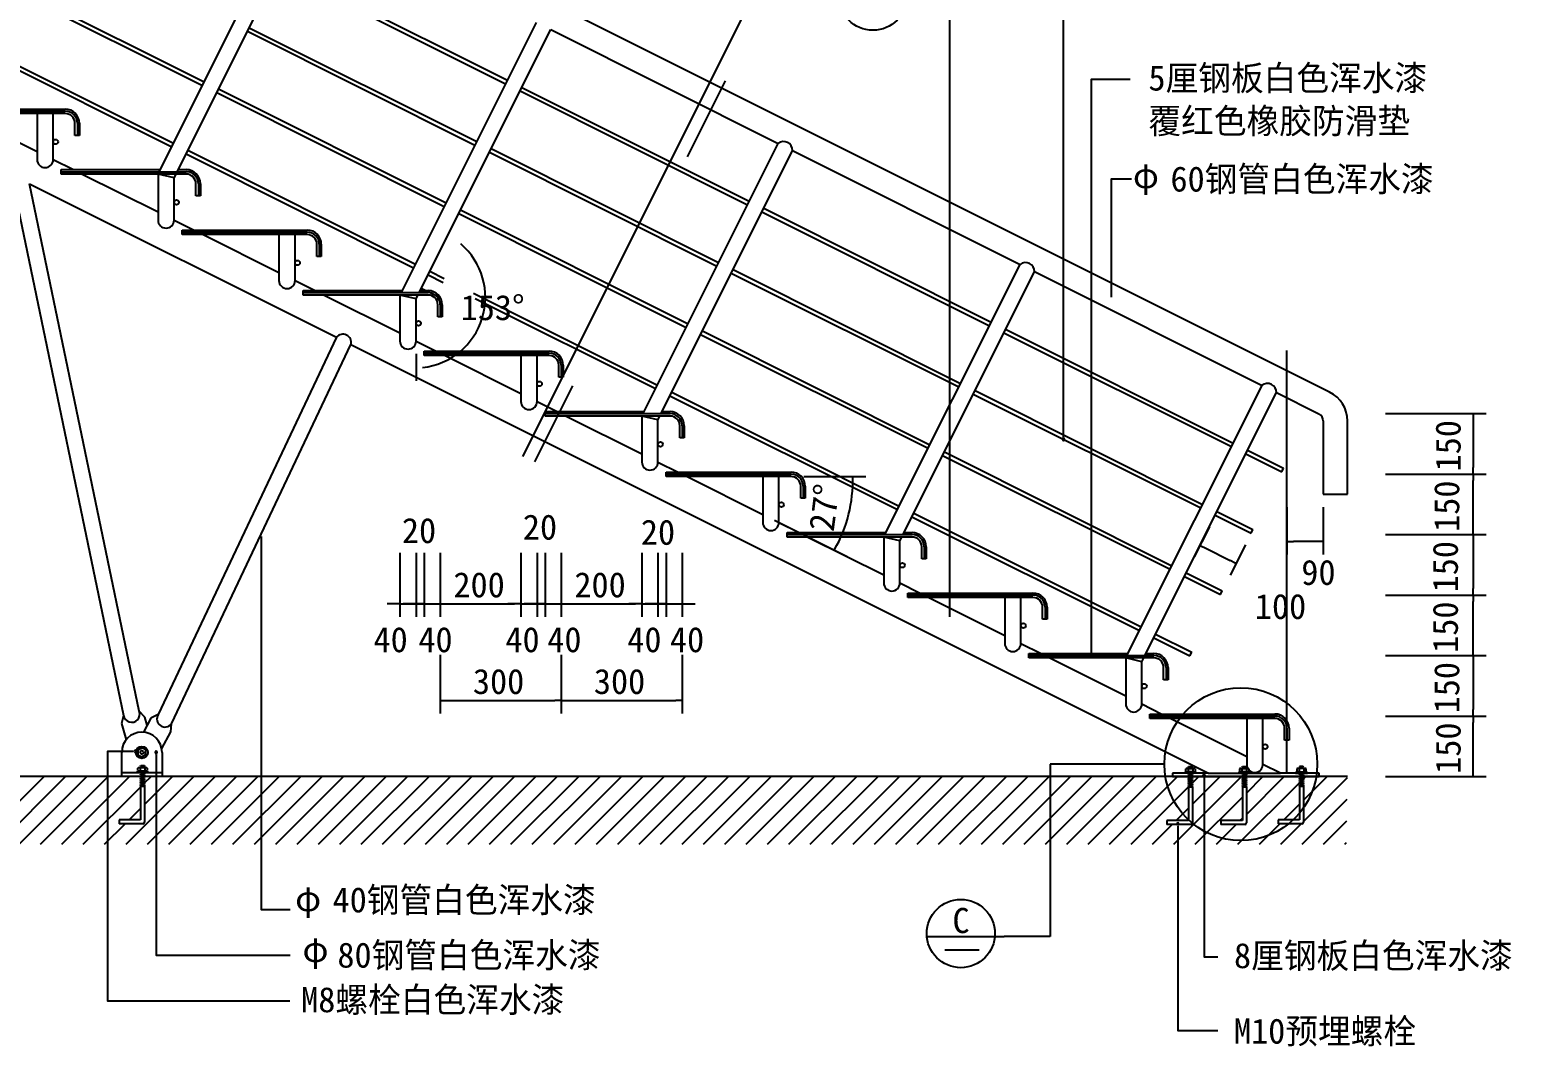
# Model space of a CAD drawing. Header units: metres. Extents: x 16793 to 18197, y 5304 to 7183.
# Drawn here: x 17276 to 18195, y 6230 to 6860 of the extents above; entities that cross this region are included whole.
import ezdxf

# ---------------------------------------------------------------- set-up
doc = ezdxf.new("R2010")
doc.units = ezdxf.units.M
for name, color, linetype in [('2', 2, 'Continuous'), ('3', 3, 'Continuous'), ('4', 4, 'Continuous'), ('7', 7, 'Continuous'), ('BH', 3, 'Continuous'), ('DIM', 3, 'Continuous'), ('TEXT', 3, 'Continuous')]:
    doc.layers.add(name, color=color, linetype=linetype)

# ---------------------------------------------------------------- blocks, each defined once
blk = doc.blocks.new('_DOT')
at = {"color": 0, "linetype": 'ByBlock'}
blk.add_line((-0.15, 0), (-1, 0), dxfattribs=at)
blk = doc.blocks.new('DOT')
at = {"color": 0, "linetype": 'ByBlock'}
blk.add_line((-0.35, 0), (-1, 0), dxfattribs=at)
blk.add_lwpolyline([(-0.17, 0, 1), (0.17, 0, 1)], format="xyb", close=True, dxfattribs=at)

msp = doc.modelspace()

# ---------------------------------------------------------------- linework, layer by layer
for p, q in [((17947.31, 6694.07), (17947.31, 6696.67)), ((17420.02, 6545.8), (17420.02, 6543.2))]:
    msp.add_line(p, q)
at = {"layer": '2'}
msp.add_line((18093.58, 6396.91), (17219.08, 6396.91), dxfattribs=at)
at = {"layer": '3'}
for p, q in [((17221.08, 6810.66), (17298.58, 6810.66)), ((17307.33, 6801.91), (17307.33, 6794.41)), ((17307.33, 6794.41), (17306.08, 6794.41)), ((17296.08, 6771.91), (17296.08, 6773.16)), ((17296.08, 6773.16), (17357.45, 6773.16)), ((17368.63, 6773.16), (17373.58, 6773.16)), ((17382.33, 6764.41), (17382.33, 6756.91)), ((17382.33, 6756.91), (17381.08, 6756.91)), ((17371.08, 6734.41), (17371.08, 6735.66)), ((17371.08, 6735.66), (17448.58, 6735.66)), ((17457.33, 6726.91), (17457.33, 6719.41)), ((17457.33, 6719.41), (17456.08, 6719.41)), ((17446.08, 6696.91), (17446.08, 6698.16)), ((17446.08, 6698.16), (17507.45, 6698.16)), ((17518.63, 6698.16), (17523.58, 6698.16)), ((17528.88, 6694.72), (17519.3, 6699.51)), ((17532.33, 6689.41), (17532.33, 6681.91)), ((17532.33, 6681.91), (17531.08, 6681.91)), ((18056.08, 6398.91), (18056.08, 6661.11)), ((17521.08, 6659.41), (17521.08, 6660.66)), ((17521.08, 6660.66), (17598.58, 6660.66)), ((17607.33, 6651.91), (17607.33, 6644.41)), ((17607.33, 6644.41), (17606.08, 6644.41)), ((17596.08, 6621.91), (17596.08, 6623.16)), ((17596.08, 6623.16), (17657.45, 6623.16)), ((17668.63, 6623.16), (17673.58, 6623.16)), ((17682.33, 6606.91), (17681.08, 6606.91)), ((17682.33, 6614.41), (17682.33, 6606.91)), ((17671.08, 6584.41), (17671.08, 6585.66)), ((17671.08, 6585.66), (17748.58, 6585.66)), ((17757.33, 6569.41), (17756.08, 6569.41)), ((17757.33, 6576.91), (17757.33, 6569.41)), ((17746.08, 6546.91), (17746.08, 6548.16)), ((17746.08, 6548.16), (17807.45, 6548.16)), ((17818.63, 6548.16), (17823.58, 6548.16)), ((17832.33, 6539.41), (17832.33, 6531.91)), ((17832.33, 6531.91), (17831.08, 6531.91)), ((17821.08, 6509.41), (17821.08, 6510.66)), ((17821.08, 6510.66), (17898.58, 6510.66)), ((17907.33, 6501.91), (17907.33, 6494.41)), ((17907.33, 6494.41), (17906.08, 6494.41)), ((17896.08, 6471.91), (17896.08, 6473.16)), ((17896.08, 6473.16), (17957.45, 6473.16)), ((17968.63, 6473.16), (17973.58, 6473.16)), ((17982.33, 6464.41), (17982.33, 6456.91)), ((17982.33, 6456.91), (17981.08, 6456.91)), ((17971.08, 6434.41), (17971.08, 6435.66)), ((17971.08, 6435.66), (18048.58, 6435.66)), ((18057.33, 6426.91), (18057.33, 6419.41)), ((17346.01, 6414.8), (17343.54, 6413.3)), ((17343.54, 6413.3), (17343.61, 6410.41)), ((17348.54, 6413.41), (17346.01, 6414.8)), ((17348.61, 6410.53), (17348.54, 6413.41)), ((18057.33, 6419.41), (18056.08, 6419.41)), ((17343.61, 6410.41), (17346.14, 6409.03)), ((17345.21, 6403.25), (17345.4, 6403.66)), ((17345.4, 6403.66), (17347.6, 6403.66)), ((17346.14, 6409.03), (17348.61, 6410.53)), ((17347.6, 6403.66), (17347.71, 6403.46)), ((17342.74, 6399.41), (17342.74, 6399.85)), ((17342.74, 6399.85), (17343.99, 6399.85)), ((17345.44, 6399.41), (17342.74, 6399.41)), ((17343.57, 6400.58), (17343.57, 6402.12)), ((17343.99, 6399.85), (17343.99, 6400.29)), ((17343.99, 6400.29), (17344.35, 6400.29)), ((17343.99, 6399.85), (17348.93, 6399.85)), ((17344.28, 6402.41), (17345.21, 6402.41)), ((17348.57, 6400.29), (17344.35, 6400.29)), ((17345.01, 6402.16), (17345.02, 6400.54)), ((17345.21, 6403.25), (17347.71, 6403.46)), ((17345.41, 6402.85), (17345.21, 6403.25)), ((17345.21, 6402.41), (17345.41, 6402.85)), ((17345.21, 6402.41), (17347.71, 6402.62)), ((17345.21, 6402.41), (17347.61, 6402.41)), ((17345.25, 6399.41), (17347.65, 6399.41)), ((17345.44, 6399.02), (17345.25, 6399.41)), ((17345.25, 6398.58), (17345.44, 6399.02)), ((17345.25, 6398.58), (17347.75, 6398.79)), ((17345.44, 6398.18), (17345.25, 6398.58)), ((17345.25, 6397.75), (17345.44, 6398.18)), ((17345.25, 6397.75), (17347.75, 6397.96)), ((17345.44, 6397.35), (17345.25, 6397.75)), ((17345.25, 6396.91), (17345.44, 6397.35)), ((17345.25, 6396.91), (17347.75, 6397.12)), ((17345.44, 6396.52), (17345.25, 6396.91)), ((17345.25, 6396.08), (17345.44, 6396.52)), ((17345.25, 6396.08), (17347.75, 6396.29)), ((17345.44, 6395.68), (17345.25, 6396.08)), ((17345.25, 6395.25), (17345.44, 6395.68)), ((17345.25, 6395.25), (17347.75, 6395.46)), ((17345.44, 6394.85), (17345.25, 6395.25)), ((17345.25, 6394.41), (17345.44, 6394.85)), ((17345.25, 6394.41), (17347.75, 6394.62)), ((17345.44, 6394.02), (17345.25, 6394.41)), ((17347.51, 6403.02), (17345.41, 6402.85)), ((17347.55, 6399.19), (17345.44, 6399.02)), ((17347.55, 6398.35), (17345.44, 6398.18)), ((17347.55, 6397.52), (17345.44, 6397.35)), ((17347.55, 6396.69), (17345.44, 6396.52)), ((17347.55, 6395.85), (17345.44, 6395.68)), ((17347.55, 6395.02), (17345.44, 6394.85)), ((17347.71, 6403.46), (17347.51, 6403.02)), ((17347.51, 6403.02), (17347.71, 6402.62)), ((17347.65, 6399.41), (17347.55, 6399.19)), ((17347.55, 6399.19), (17347.75, 6398.79)), ((17347.75, 6398.79), (17347.55, 6398.35)), ((17347.55, 6398.35), (17347.75, 6397.96)), ((17347.75, 6397.96), (17347.55, 6397.52)), ((17347.55, 6397.52), (17347.75, 6397.12)), ((17347.75, 6397.12), (17347.55, 6396.69)), ((17347.55, 6396.69), (17347.75, 6396.29)), ((17347.75, 6396.29), (17347.55, 6395.85)), ((17347.55, 6395.85), (17347.75, 6395.46)), ((17347.75, 6395.46), (17347.55, 6395.02)), ((17347.55, 6395.02), (17347.75, 6394.62)), ((17347.75, 6394.62), (17347.55, 6394.19)), ((17347.71, 6402.62), (17347.61, 6402.41)), ((17347.61, 6402.41), (17348.63, 6402.41)), ((17350.18, 6399.41), (17347.65, 6399.41)), ((17347.9, 6402.16), (17347.9, 6400.54)), ((17348.57, 6400.29), (17348.93, 6400.29)), ((17348.93, 6400.29), (17348.93, 6399.85)), ((17348.93, 6399.85), (17350.18, 6399.85)), ((17349.34, 6402.12), (17349.35, 6400.58)), ((17350.18, 6399.85), (17350.18, 6399.41)), ((17992.46, 6398.91), (17992.46, 6399.35)), ((17992.46, 6399.35), (17993.71, 6399.35)), ((17995.16, 6398.91), (17992.46, 6398.91)), ((17993.29, 6400.08), (17993.29, 6401.62)), ((17993.71, 6399.35), (17993.71, 6399.79)), ((17993.71, 6399.79), (17994.07, 6399.79)), ((17993.71, 6399.35), (17998.65, 6399.35)), ((17994, 6401.91), (17994.92, 6401.91)), ((17998.29, 6399.79), (17994.07, 6399.79)), ((17994.73, 6401.66), (17994.73, 6400.04)), ((17994.92, 6402.75), (17995.11, 6403.16)), ((17994.92, 6402.75), (17997.42, 6402.96)), ((17995.12, 6402.35), (17994.92, 6402.75)), ((17994.92, 6401.91), (17995.12, 6402.35)), ((17994.92, 6401.91), (17997.42, 6402.12)), ((17994.92, 6401.91), (17997.33, 6401.91)), ((17994.96, 6398.91), (17997.37, 6398.91)), ((17995.16, 6398.52), (17994.96, 6398.91)), ((17994.96, 6398.08), (17995.16, 6398.52)), ((17994.96, 6398.08), (17997.46, 6398.29)), ((17995.16, 6397.68), (17994.96, 6398.08)), ((17994.96, 6397.25), (17995.16, 6397.68)), ((17994.96, 6397.25), (17997.46, 6397.46)), ((17995.16, 6396.85), (17994.96, 6397.25)), ((17994.96, 6396.41), (17995.16, 6396.85)), ((17994.96, 6396.41), (17997.46, 6396.62)), ((17995.16, 6396.02), (17994.96, 6396.41)), ((17994.96, 6395.58), (17995.16, 6396.02)), ((17994.96, 6395.58), (17997.46, 6395.79)), ((17995.16, 6395.18), (17994.96, 6395.58)), ((17994.96, 6394.75), (17995.16, 6395.18)), ((17994.96, 6394.75), (17997.46, 6394.96)), ((17995.16, 6394.35), (17994.96, 6394.75)), ((17994.96, 6393.91), (17995.16, 6394.35)), ((17995.11, 6403.16), (17997.32, 6403.16)), ((17997.23, 6402.52), (17995.12, 6402.35)), ((17997.26, 6398.69), (17995.16, 6398.52)), ((17997.26, 6397.85), (17995.16, 6397.68)), ((17997.26, 6397.02), (17995.16, 6396.85)), ((17997.26, 6396.19), (17995.16, 6396.02)), ((17997.26, 6395.35), (17995.16, 6395.18)), ((17997.26, 6394.52), (17995.16, 6394.35)), ((17997.42, 6402.96), (17997.23, 6402.52)), ((17997.23, 6402.52), (17997.42, 6402.12)), ((17997.37, 6398.91), (17997.26, 6398.69)), ((17997.26, 6398.69), (17997.46, 6398.29)), ((17997.46, 6398.29), (17997.26, 6397.85)), ((17997.26, 6397.85), (17997.46, 6397.46)), ((17997.46, 6397.46), (17997.26, 6397.02)), ((17997.26, 6397.02), (17997.46, 6396.62)), ((17997.46, 6396.62), (17997.26, 6396.19)), ((17997.26, 6396.19), (17997.46, 6395.79)), ((17997.46, 6395.79), (17997.26, 6395.35)), ((17997.26, 6395.35), (17997.46, 6394.96)), ((17997.46, 6394.96), (17997.26, 6394.52)), ((17997.26, 6394.52), (17997.46, 6394.12)), ((17997.32, 6403.16), (17997.42, 6402.96)), ((17997.42, 6402.12), (17997.33, 6401.91)), ((17997.33, 6401.91), (17998.35, 6401.91)), ((17999.9, 6398.91), (17997.37, 6398.91)), ((17997.62, 6401.66), (17997.62, 6400.04)), ((17998.29, 6399.79), (17998.65, 6399.79)), ((17998.65, 6399.79), (17998.65, 6399.35)), ((17998.65, 6399.35), (17999.9, 6399.35)), ((17999.06, 6401.62), (17999.06, 6400.08)), ((17999.9, 6399.35), (17999.9, 6398.91)), ((18025.91, 6398.91), (18025.91, 6399.35)), ((18025.91, 6399.35), (18027.16, 6399.35)), ((18028.61, 6398.91), (18025.91, 6398.91)), ((18026.74, 6400.08), (18026.74, 6401.62)), ((18027.16, 6399.35), (18027.16, 6399.79)), ((18027.16, 6399.79), (18027.52, 6399.79)), ((18027.16, 6399.35), (18032.1, 6399.35)), ((18027.45, 6401.91), (18028.38, 6401.91)), ((18031.74, 6399.79), (18027.52, 6399.79)), ((18028.18, 6401.66), (18028.18, 6400.04)), ((18028.38, 6402.75), (18028.56, 6403.16)), ((18028.38, 6402.75), (18030.88, 6402.96)), ((18028.57, 6402.35), (18028.38, 6402.75)), ((18028.38, 6401.91), (18028.57, 6402.35)), ((18028.38, 6401.91), (18030.88, 6402.12)), ((18028.38, 6401.91), (18030.78, 6401.91)), ((18028.41, 6398.91), (18030.82, 6398.91)), ((18028.61, 6398.52), (18028.41, 6398.91)), ((18028.41, 6398.08), (18028.61, 6398.52)), ((18028.41, 6398.08), (18030.91, 6398.29)), ((18028.61, 6397.68), (18028.41, 6398.08)), ((18028.41, 6397.25), (18028.61, 6397.68)), ((18028.41, 6397.25), (18030.91, 6397.46)), ((18028.61, 6396.85), (18028.41, 6397.25)), ((18028.41, 6396.41), (18028.61, 6396.85)), ((18028.41, 6396.41), (18030.91, 6396.62)), ((18028.61, 6396.02), (18028.41, 6396.41)), ((18028.41, 6395.58), (18028.61, 6396.02)), ((18028.41, 6395.58), (18030.91, 6395.79)), ((18028.61, 6395.18), (18028.41, 6395.58)), ((18028.41, 6394.75), (18028.61, 6395.18)), ((18028.41, 6394.75), (18030.91, 6394.96)), ((18028.61, 6394.35), (18028.41, 6394.75)), ((18028.41, 6393.91), (18028.61, 6394.35)), ((18028.56, 6403.16), (18030.77, 6403.16)), ((18030.68, 6402.52), (18028.57, 6402.35)), ((18030.72, 6398.69), (18028.61, 6398.52)), ((18030.72, 6397.85), (18028.61, 6397.68)), ((18030.72, 6397.02), (18028.61, 6396.85)), ((18030.72, 6396.19), (18028.61, 6396.02)), ((18030.72, 6395.35), (18028.61, 6395.18)), ((18030.72, 6394.52), (18028.61, 6394.35)), ((18030.88, 6402.96), (18030.68, 6402.52)), ((18030.68, 6402.52), (18030.88, 6402.12)), ((18030.82, 6398.91), (18030.72, 6398.69)), ((18030.72, 6398.69), (18030.91, 6398.29)), ((18030.91, 6398.29), (18030.72, 6397.85)), ((18030.72, 6397.85), (18030.91, 6397.46)), ((18030.91, 6397.46), (18030.72, 6397.02)), ((18030.72, 6397.02), (18030.91, 6396.62)), ((18030.91, 6396.62), (18030.72, 6396.19)), ((18030.72, 6396.19), (18030.91, 6395.79)), ((18030.91, 6395.79), (18030.72, 6395.35)), ((18030.72, 6395.35), (18030.91, 6394.96)), ((18030.91, 6394.96), (18030.72, 6394.52)), ((18030.72, 6394.52), (18030.91, 6394.12)), ((18030.77, 6403.16), (18030.88, 6402.96)), ((18030.88, 6402.12), (18030.78, 6401.91)), ((18030.78, 6401.91), (18031.8, 6401.91)), ((18033.35, 6398.91), (18030.82, 6398.91)), ((18031.07, 6401.66), (18031.07, 6400.04)), ((18031.74, 6399.79), (18032.1, 6399.79)), ((18032.1, 6399.79), (18032.1, 6399.35)), ((18032.1, 6399.35), (18033.35, 6399.35)), ((18032.51, 6401.62), (18032.51, 6400.08)), ((18033.35, 6399.35), (18033.35, 6398.91)), ((18062.61, 6399.35), (18061.36, 6399.35)), ((18061.36, 6399.35), (18061.36, 6398.91)), ((18061.36, 6398.91), (18063.88, 6398.91)), ((18062.19, 6401.62), (18062.19, 6400.08)), ((18062.97, 6399.79), (18062.61, 6399.79)), ((18062.61, 6399.79), (18062.61, 6399.35)), ((18067.55, 6399.35), (18062.61, 6399.35)), ((18063.92, 6401.91), (18062.9, 6401.91)), ((18062.97, 6399.79), (18067.19, 6399.79)), ((18063.63, 6401.66), (18063.63, 6400.04)), ((18063.93, 6403.16), (18063.83, 6402.96)), ((18066.33, 6402.75), (18063.83, 6402.96)), ((18063.83, 6402.96), (18064.02, 6402.52)), ((18064.02, 6402.52), (18063.83, 6402.12)), ((18066.33, 6401.91), (18063.83, 6402.12)), ((18063.83, 6402.12), (18063.92, 6401.91)), ((18063.86, 6399.41), (18066.27, 6399.41)), ((18064.06, 6399.02), (18063.86, 6399.41)), ((18063.86, 6398.58), (18064.06, 6399.02)), ((18063.86, 6398.58), (18066.36, 6398.79)), ((18064.06, 6398.18), (18063.86, 6398.58)), ((18063.86, 6397.75), (18064.06, 6398.18)), ((18063.86, 6397.75), (18066.36, 6397.96)), ((18064.06, 6397.35), (18063.86, 6397.75)), ((18063.86, 6396.91), (18064.06, 6397.35)), ((18063.86, 6396.91), (18066.36, 6397.12)), ((18064.06, 6396.52), (18063.86, 6396.91)), ((18063.86, 6396.08), (18064.06, 6396.52)), ((18063.86, 6396.08), (18066.36, 6396.29)), ((18064.06, 6395.68), (18063.86, 6396.08)), ((18063.86, 6395.25), (18064.06, 6395.68)), ((18063.86, 6395.25), (18066.36, 6395.46)), ((18064.06, 6394.85), (18063.86, 6395.25)), ((18063.86, 6394.41), (18064.06, 6394.85)), ((18063.86, 6394.41), (18066.36, 6394.62)), ((18064.06, 6394.02), (18063.86, 6394.41)), ((18066.33, 6401.91), (18063.92, 6401.91)), ((18066.14, 6403.16), (18063.93, 6403.16)), ((18064.02, 6402.52), (18066.13, 6402.35)), ((18066.16, 6399.19), (18064.06, 6399.02)), ((18066.16, 6398.35), (18064.06, 6398.18)), ((18066.16, 6397.52), (18064.06, 6397.35)), ((18066.16, 6396.69), (18064.06, 6396.52)), ((18066.16, 6395.85), (18064.06, 6395.68)), ((18066.16, 6395.02), (18064.06, 6394.85)), ((18066.09, 6398.91), (18068.8, 6398.91)), ((18066.13, 6402.35), (18066.33, 6402.75)), ((18066.33, 6401.91), (18066.13, 6402.35)), ((18066.33, 6402.75), (18066.14, 6403.16)), ((18066.27, 6399.41), (18066.16, 6399.19)), ((18066.16, 6399.19), (18066.36, 6398.79)), ((18066.36, 6398.79), (18066.16, 6398.35)), ((18066.16, 6398.35), (18066.36, 6397.96)), ((18066.36, 6397.96), (18066.16, 6397.52)), ((18066.16, 6397.52), (18066.36, 6397.12)), ((18066.36, 6397.12), (18066.16, 6396.69)), ((18066.16, 6396.69), (18066.36, 6396.29)), ((18066.36, 6396.29), (18066.16, 6395.85)), ((18066.16, 6395.85), (18066.36, 6395.46)), ((18066.36, 6395.46), (18066.16, 6395.02)), ((18066.16, 6395.02), (18066.36, 6394.62)), ((18066.36, 6394.62), (18066.16, 6394.19)), ((18067.25, 6401.91), (18066.33, 6401.91)), ((18066.52, 6401.66), (18066.52, 6400.04)), ((18067.55, 6399.79), (18067.19, 6399.79)), ((18067.55, 6399.35), (18067.55, 6399.79)), ((18068.8, 6399.35), (18067.55, 6399.35)), ((18067.96, 6400.08), (18067.96, 6401.62)), ((18068.8, 6398.91), (18068.8, 6399.35)), ((17345.25, 6393.58), (17345.44, 6394.02)), ((17345.25, 6393.58), (17347.75, 6393.79)), ((17345.44, 6393.18), (17345.25, 6393.58)), ((17345.25, 6392.75), (17345.44, 6393.18)), ((17345.25, 6392.75), (17347.75, 6392.96)), ((17345.44, 6392.35), (17345.25, 6392.75)), ((17345.25, 6391.91), (17345.44, 6392.35)), ((17345.25, 6391.91), (17347.75, 6392.12)), ((17345.44, 6391.52), (17345.25, 6391.91)), ((17345.25, 6391.08), (17345.44, 6391.52)), ((17345.25, 6391.08), (17347.75, 6391.29)), ((17345.3, 6390.98), (17345.25, 6391.08)), ((17345.25, 6390.98), (17347.75, 6390.98)), ((17345.25, 6390.98), (17345.25, 6370.1)), ((17347.55, 6394.19), (17345.44, 6394.02)), ((17347.55, 6393.35), (17345.44, 6393.18)), ((17347.55, 6392.52), (17345.44, 6392.35)), ((17347.55, 6391.69), (17345.44, 6391.52)), ((17347.55, 6394.19), (17347.75, 6393.79)), ((17347.75, 6393.79), (17347.55, 6393.35)), ((17347.55, 6393.35), (17347.75, 6392.96)), ((17347.75, 6392.96), (17347.55, 6392.52)), ((17347.55, 6392.52), (17347.75, 6392.12)), ((17347.75, 6392.12), (17347.55, 6391.69)), ((17347.55, 6391.69), (17347.75, 6391.29)), ((17347.75, 6391.29), (17347.6, 6390.98)), ((17347.75, 6390.98), (17347.75, 6368.64)), ((17994.96, 6393.91), (17997.46, 6394.12)), ((17995.16, 6393.52), (17994.96, 6393.91)), ((17994.96, 6393.08), (17995.16, 6393.52)), ((17994.96, 6393.08), (17997.46, 6393.29)), ((17995.16, 6392.68), (17994.96, 6393.08)), ((17994.96, 6392.25), (17995.16, 6392.68)), ((17994.96, 6392.25), (17997.46, 6392.46)), ((17995.16, 6391.85), (17994.96, 6392.25)), ((17994.96, 6391.41), (17995.16, 6391.85)), ((17994.96, 6391.41), (17997.46, 6391.62)), ((17995.16, 6391.02), (17994.96, 6391.41)), ((17994.96, 6390.58), (17995.16, 6391.02)), ((17994.96, 6390.58), (17997.46, 6390.79)), ((17995.01, 6390.48), (17994.96, 6390.58)), ((17994.96, 6390.48), (17994.96, 6369.6)), ((17994.96, 6390.48), (17997.46, 6390.48)), ((17997.26, 6393.69), (17995.16, 6393.52)), ((17997.26, 6392.85), (17995.16, 6392.68)), ((17997.26, 6392.02), (17995.16, 6391.85)), ((17997.26, 6391.19), (17995.16, 6391.02)), ((17997.46, 6394.12), (17997.26, 6393.69)), ((17997.26, 6393.69), (17997.46, 6393.29)), ((17997.46, 6393.29), (17997.26, 6392.85)), ((17997.26, 6392.85), (17997.46, 6392.46)), ((17997.46, 6392.46), (17997.26, 6392.02)), ((17997.26, 6392.02), (17997.46, 6391.62)), ((17997.46, 6391.62), (17997.26, 6391.19)), ((17997.26, 6391.19), (17997.46, 6390.79)), ((17997.46, 6390.79), (17997.32, 6390.48)), ((17997.46, 6390.48), (17997.46, 6368.14)), ((18028.41, 6393.91), (18030.91, 6394.12)), ((18028.61, 6393.52), (18028.41, 6393.91)), ((18028.41, 6393.08), (18028.61, 6393.52)), ((18028.41, 6393.08), (18030.91, 6393.29)), ((18028.61, 6392.68), (18028.41, 6393.08)), ((18028.41, 6392.25), (18028.61, 6392.68)), ((18028.41, 6392.25), (18030.91, 6392.46)), ((18028.61, 6391.85), (18028.41, 6392.25)), ((18028.41, 6391.41), (18028.61, 6391.85)), ((18028.41, 6391.41), (18030.91, 6391.62)), ((18028.61, 6391.02), (18028.41, 6391.41)), ((18028.41, 6390.58), (18028.61, 6391.02)), ((18028.41, 6390.58), (18030.91, 6390.79)), ((18028.47, 6390.48), (18028.41, 6390.58)), ((18028.41, 6390.48), (18028.41, 6369.6)), ((18028.41, 6390.48), (18030.91, 6390.48)), ((18030.72, 6393.69), (18028.61, 6393.52)), ((18030.72, 6392.85), (18028.61, 6392.68)), ((18030.72, 6392.02), (18028.61, 6391.85)), ((18030.72, 6391.19), (18028.61, 6391.02)), ((18030.91, 6394.12), (18030.72, 6393.69)), ((18030.72, 6393.69), (18030.91, 6393.29)), ((18030.91, 6393.29), (18030.72, 6392.85)), ((18030.72, 6392.85), (18030.91, 6392.46)), ((18030.91, 6392.46), (18030.72, 6392.02)), ((18030.72, 6392.02), (18030.91, 6391.62)), ((18030.91, 6391.62), (18030.72, 6391.19)), ((18030.72, 6391.19), (18030.91, 6390.79)), ((18030.91, 6390.79), (18030.77, 6390.48)), ((18030.91, 6390.48), (18030.91, 6368.14)), ((18063.86, 6393.58), (18064.06, 6394.02)), ((18063.86, 6393.58), (18066.36, 6393.79)), ((18064.06, 6393.18), (18063.86, 6393.58)), ((18063.86, 6392.75), (18064.06, 6393.18)), ((18063.86, 6392.75), (18066.36, 6392.96)), ((18064.06, 6392.35), (18063.86, 6392.75)), ((18063.86, 6391.91), (18064.06, 6392.35)), ((18063.86, 6391.91), (18066.36, 6392.12)), ((18064.06, 6391.52), (18063.86, 6391.91)), ((18063.86, 6391.08), (18064.06, 6391.52)), ((18063.86, 6391.08), (18066.36, 6391.29)), ((18063.91, 6390.98), (18063.86, 6391.08)), ((18063.86, 6390.98), (18063.86, 6370.1)), ((18063.86, 6390.98), (18066.36, 6390.98)), ((18066.16, 6394.19), (18064.06, 6394.02)), ((18066.16, 6393.35), (18064.06, 6393.18)), ((18066.16, 6392.52), (18064.06, 6392.35)), ((18066.16, 6391.69), (18064.06, 6391.52)), ((18066.16, 6394.19), (18066.36, 6393.79)), ((18066.36, 6393.79), (18066.16, 6393.35)), ((18066.16, 6393.35), (18066.36, 6392.96)), ((18066.36, 6392.96), (18066.16, 6392.52)), ((18066.16, 6392.52), (18066.36, 6392.12)), ((18066.36, 6392.12), (18066.16, 6391.69)), ((18066.16, 6391.69), (18066.36, 6391.29)), ((18066.36, 6391.29), (18066.22, 6390.98)), ((18066.36, 6390.98), (18066.36, 6368.64)), ((17345.25, 6370.1), (17331.95, 6370.1)), ((17331.95, 6370.1), (17331.95, 6367.6)), ((17346.7, 6367.6), (17331.95, 6367.6)), ((17994.96, 6369.6), (17981.67, 6369.6)), ((17981.67, 6369.6), (17981.67, 6367.1)), ((17996.42, 6367.1), (17981.67, 6367.1)), ((18028.41, 6369.6), (18015.12, 6369.6)), ((18015.12, 6369.6), (18015.12, 6367.1)), ((18029.87, 6367.1), (18015.12, 6367.1)), ((18063.86, 6370.1), (18050.57, 6370.1)), ((18050.57, 6370.1), (18050.57, 6367.6)), ((18065.32, 6367.6), (18050.57, 6367.6))]:
    msp.add_line(p, q, dxfattribs=at)
for centre, radius in [((18027.47, 6404.59), 47.4), ((17346.08, 6411.91), 3.72), ((17346.08, 6411.91), 1.06)]:
    msp.add_circle(centre, radius, dxfattribs=at)
for centre, radius, start, end in [((17298.58, 6801.91), 8.75, 0, 90), ((17373.58, 6764.41), 8.75, 0, 90), ((17448.58, 6726.91), 8.75, 0, 90), ((17523.58, 6689.41), 8.75, 0, 90), ((17598.58, 6651.91), 8.75, 0, 90), ((17673.58, 6614.41), 8.75, 0, 90), ((17748.58, 6576.91), 8.75, 0, 90), ((17823.58, 6539.41), 8.75, 0, 90), ((17898.58, 6501.91), 8.75, 0, 90), ((17973.58, 6464.41), 8.75, 0, 90), ((17339.74, 6435.57), 5.03, 189.19, 20.79), ((17360.42, 6432.58), 5, 146.96, 323.46), ((18048.58, 6426.91), 8.75, 0, 90), ((17344.27, 6401.43), 0.99, 89.19, 135.25), ((17344.31, 6401.36), 1.07, 226.63, 272.21), ((17344.08, 6400.68), 1.76, 57.77, 81.12), ((17344.08, 6402.03), 1.76, 278.88, 302.23), ((17346.46, 6398.12), 4.29, 70.35, 109.65), ((17346.46, 6404.58), 4.29, 250.35, 289.65), ((17348.51, 6401.57), 0.85, 85.82, 135.3), ((17348.51, 6401.14), 0.85, 224.7, 274.18), ((17348.59, 6401.4), 1.11, 268.67, 312.49), ((17348.68, 6401.52), 0.9, 42.26, 93.28), ((17993.99, 6400.93), 0.99, 89.19, 135.25), ((17994.02, 6400.86), 1.07, 226.63, 272.21), ((17993.79, 6400.18), 1.76, 57.77, 81.12), ((17993.79, 6401.53), 1.76, 278.88, 302.23), ((17996.17, 6397.62), 4.29, 70.35, 109.65), ((17996.18, 6404.08), 4.29, 250.35, 289.65), ((17998.22, 6401.07), 0.85, 85.82, 135.3), ((17998.22, 6400.64), 0.85, 224.7, 274.18), ((17998.31, 6400.9), 1.11, 268.67, 312.49), ((17998.4, 6401.02), 0.9, 42.26, 93.28), ((18027.44, 6400.93), 0.99, 89.19, 135.25), ((18027.47, 6400.86), 1.07, 226.63, 272.21), ((18027.24, 6400.18), 1.76, 57.77, 81.12), ((18027.24, 6401.53), 1.76, 278.88, 302.23), ((18029.63, 6397.62), 4.29, 70.35, 109.65), ((18029.63, 6404.08), 4.29, 250.35, 289.65), ((18031.67, 6401.07), 0.85, 85.82, 135.3), ((18031.67, 6400.64), 0.85, 224.7, 274.18), ((18031.76, 6400.9), 1.11, 268.67, 312.49), ((18031.85, 6401.02), 0.9, 42.26, 93.28), ((18062.85, 6401.02), 0.9, 86.72, 137.74), ((18062.94, 6400.9), 1.11, 227.51, 271.33), ((18063.03, 6401.07), 0.85, 44.7, 94.18), ((18063.03, 6400.64), 0.85, 265.82, 315.3), ((18065.08, 6397.62), 4.29, 70.35, 109.65), ((18065.08, 6404.08), 4.29, 250.35, 289.65), ((18067.46, 6400.18), 1.76, 98.88, 122.23), ((18067.46, 6401.53), 1.76, 237.77, 261.12), ((18067.23, 6400.86), 1.07, 267.79, 313.37), ((18067.26, 6400.93), 0.99, 44.75, 90.81), ((17346.7, 6368.64), 1.04, 270, 0), ((17996.42, 6368.14), 1.04, 270, 0), ((18029.87, 6368.14), 1.04, 270, 0), ((18065.32, 6368.64), 1.04, 270, 0)]:
    msp.add_arc(centre, radius, start, end, dxfattribs=at)
at = {"layer": '4'}
for p, q in [((17234.08, 6807.91), (17281.08, 6784.41)), ((17291.08, 6779.41), (17303.58, 6773.16)), ((17265.1, 6770.04), (17334.78, 6434.77)), ((17276.48, 6764.35), (17466.77, 6669.21)), ((17344.44, 6437.36), (17276.48, 6764.35)), ((17309.08, 6770.41), (17356.08, 6746.91)), ((17366.08, 6741.91), (17378.58, 6735.66)), ((17384.08, 6732.91), (17431.08, 6709.41)), ((17441.08, 6704.41), (17453.58, 6698.16)), ((17459.08, 6695.41), (17506.08, 6671.91)), ((17466.77, 6669.21), (17356.22, 6435.31)), ((17364.44, 6429.6), (17475.59, 6664.79)), ((17475.59, 6664.79), (18007.35, 6398.91)), ((17516.08, 6666.91), (17528.58, 6660.66)), ((17534.08, 6657.91), (17581.08, 6634.41)), ((17591.08, 6629.41), (17603.58, 6623.16)), ((17609.08, 6620.41), (17656.08, 6596.91)), ((17666.08, 6591.91), (17678.58, 6585.66)), ((17684.08, 6582.91), (17731.08, 6559.41)), ((17741.08, 6554.41), (17753.58, 6548.16)), ((17759.08, 6545.41), (17806.08, 6521.91)), ((17816.08, 6516.91), (17828.58, 6510.66)), ((17834.08, 6507.91), (17881.08, 6484.41)), ((17891.08, 6479.41), (17903.58, 6473.16)), ((17909.08, 6470.41), (17956.08, 6446.91)), ((17966.08, 6441.91), (17978.58, 6435.66)), ((17334.78, 6434.77), (17333.51, 6429.86)), ((17348, 6433.74), (17344.44, 6437.36)), ((17351.66, 6433.12), (17347.14, 6424.37)), ((17349.36, 6428.66), (17348, 6433.74)), ((17356.22, 6435.31), (17351.66, 6433.12)), ((17984.08, 6432.91), (18031.08, 6409.41)), ((17333.51, 6429.86), (17336.25, 6419.63)), ((17358.36, 6414.23), (17363.97, 6424.55)), ((17363.97, 6424.55), (17364.44, 6429.6)), ((17333.58, 6396.91), (17333.58, 6411.91)), ((17358.58, 6411.91), (17358.58, 6396.91)), ((18052.08, 6398.91), (18041.08, 6404.41)), ((18007.35, 6398.91), (17985.17, 6398.91)), ((17985.17, 6398.91), (17985.17, 6396.91)), ((17985.17, 6396.91), (18076.08, 6396.91)), ((18076.08, 6398.91), (18052.08, 6398.91)), ((18076.08, 6396.91), (18076.08, 6398.91))]:
    msp.add_line(p, q, dxfattribs=at)
msp.add_arc((17346.08, 6411.91), 12.5, 0, 180, dxfattribs=at)
at = {"layer": '7'}
for p, q in [((18082.52, 6635.25), (17213.41, 7069.8)), ((17356.83, 6771.91), (17440.59, 6939.44)), ((17368.01, 6771.91), (17449.54, 6934.97)), ((17194.08, 6922.95), (17384.69, 6827.64)), ((17194.08, 6920.15), (17383.57, 6825.4)), ((17430.53, 6896.96), (17571.58, 6826.43)), ((17431.65, 6899.19), (17572.7, 6828.67)), ((17194.08, 6875.43), (17365.68, 6789.63)), ((17194.08, 6872.64), (17364.56, 6787.39)), ((17590.59, 6864.44), (17506.83, 6696.91)), ((17411.52, 6858.95), (17552.58, 6788.42)), ((17412.64, 6861.18), (17553.7, 6790.65)), ((17518.01, 6696.91), (17599.54, 6859.97)), ((17599.54, 6859.97), (17740.59, 6789.44)), ((17392.52, 6820.93), (17533.57, 6750.4)), ((17393.63, 6823.17), (17534.69, 6752.64)), ((17580.53, 6821.96), (17721.58, 6751.43)), ((17581.65, 6824.19), (17722.7, 6753.67)), ((17221.08, 6809.41), (17298.58, 6809.41)), ((17298.58, 6807.91), (17221.08, 6807.91)), ((17281.08, 6807.91), (17281.08, 6779.41)), ((17291.08, 6779.41), (17291.08, 6807.91)), ((17304.58, 6794.41), (17304.58, 6801.91)), ((17306.08, 6801.91), (17306.08, 6794.41)), ((17306.08, 6794.41), (17304.58, 6794.41)), ((17656.83, 6621.91), (17740.59, 6789.44)), ((17373.51, 6782.92), (17514.56, 6712.39)), ((17374.63, 6785.16), (17515.68, 6714.63)), ((17561.52, 6783.95), (17702.58, 6713.42)), ((17562.64, 6786.18), (17703.7, 6715.65)), ((17668.01, 6621.91), (17749.54, 6784.97)), ((17749.54, 6784.97), (17890.59, 6714.44)), ((17296.08, 6771.91), (17373.58, 6771.91)), ((17296.08, 6770.41), (17296.08, 6771.91)), ((17373.58, 6770.41), (17296.08, 6770.41)), ((17366.08, 6768.05), (17356.08, 6770.41)), ((17356.08, 6770.41), (17356.08, 6741.91)), ((17366.08, 6768.05), (17367.26, 6770.41)), ((17366.08, 6741.91), (17366.08, 6768.05)), ((17379.58, 6756.91), (17379.58, 6764.41)), ((17381.08, 6764.41), (17381.08, 6756.91)), ((17381.08, 6756.91), (17379.58, 6756.91)), ((17542.52, 6745.93), (17683.57, 6675.4)), ((17543.63, 6748.17), (17684.69, 6677.64)), ((17730.53, 6746.96), (17871.58, 6676.43)), ((17731.65, 6749.19), (17872.7, 6678.67)), ((17371.08, 6734.41), (17448.58, 6734.41)), ((17371.08, 6732.91), (17371.08, 6734.41)), ((17448.58, 6732.91), (17371.08, 6732.91)), ((17431.08, 6732.91), (17431.08, 6704.41)), ((17441.08, 6704.41), (17441.08, 6732.91)), ((17454.58, 6719.41), (17454.58, 6726.91)), ((17456.08, 6726.91), (17456.08, 6719.41)), ((17456.08, 6719.41), (17454.58, 6719.41)), ((17523.51, 6707.92), (17532.8, 6703.27)), ((17524.63, 6710.16), (17533.42, 6705.76)), ((17711.52, 6708.95), (17852.58, 6638.42)), ((17712.64, 6711.18), (17853.7, 6640.65)), ((17806.83, 6546.91), (17890.59, 6714.44)), ((17818.01, 6546.91), (17899.54, 6709.97)), ((17899.54, 6709.97), (18040.59, 6639.44)), ((17446.08, 6696.91), (17523.58, 6696.91)), ((17446.08, 6695.41), (17446.08, 6696.91)), ((17523.58, 6695.41), (17446.08, 6695.41)), ((17516.08, 6693.05), (17506.08, 6695.41)), ((17506.08, 6695.41), (17506.08, 6666.91)), ((17516.08, 6693.05), (17517.26, 6695.41)), ((17516.08, 6666.91), (17516.08, 6693.05)), ((17529.58, 6681.91), (17529.58, 6689.41)), ((17531.08, 6689.41), (17531.08, 6681.91)), ((17551.68, 6696.63), (17665.68, 6639.63)), ((17552.73, 6693.31), (17664.56, 6637.39)), ((17531.08, 6681.91), (17529.58, 6681.91)), ((17692.52, 6670.93), (17833.57, 6600.4)), ((17693.63, 6673.17), (17834.69, 6602.64)), ((17880.53, 6671.96), (18021.58, 6601.43)), ((17881.65, 6674.19), (18022.7, 6603.67)), ((17521.08, 6659.41), (17598.58, 6659.41)), ((17521.08, 6657.91), (17521.08, 6659.41)), ((17598.58, 6657.91), (17521.08, 6657.91)), ((17581.08, 6657.91), (17581.08, 6629.41)), ((17591.08, 6629.41), (17591.08, 6657.91)), ((17604.58, 6644.41), (17604.58, 6651.91)), ((17606.08, 6651.91), (17606.08, 6644.41)), ((17606.08, 6644.41), (17604.58, 6644.41)), ((17674.63, 6635.16), (17815.68, 6564.63)), ((17861.52, 6633.95), (18002.58, 6563.42)), ((17862.64, 6636.18), (18003.7, 6565.65)), ((17956.83, 6471.91), (18040.59, 6639.44)), ((17968.01, 6471.91), (18049.54, 6634.97)), ((18049.54, 6634.97), (18075.81, 6621.83)), ((17673.51, 6632.92), (17814.56, 6562.39)), ((17596.08, 6621.91), (17673.58, 6621.91)), ((17596.08, 6620.41), (17596.08, 6621.91)), ((17673.58, 6620.41), (17596.08, 6620.41)), ((17666.08, 6618.05), (17656.08, 6620.41)), ((17656.08, 6620.41), (17656.08, 6591.91)), ((17666.08, 6618.05), (17667.26, 6620.41)), ((17666.08, 6591.91), (17666.08, 6618.05)), ((18078.58, 6617.36), (18078.58, 6571.91)), ((18093.58, 6571.91), (18093.58, 6617.36)), ((17679.58, 6606.91), (17679.58, 6614.41)), ((17681.08, 6606.91), (17679.58, 6606.91)), ((17681.08, 6614.41), (17681.08, 6606.91)), ((17843.63, 6598.17), (17984.69, 6527.64)), ((18030.53, 6596.96), (18052.89, 6585.78)), ((18031.65, 6599.19), (18054.01, 6588.01)), ((17842.52, 6595.93), (17983.57, 6525.4)), ((18052.89, 6585.78), (18054.01, 6588.01)), ((17671.08, 6584.41), (17748.58, 6584.41)), ((17671.08, 6582.91), (17671.08, 6584.41)), ((17748.58, 6582.91), (17671.08, 6582.91)), ((17731.08, 6582.91), (17731.08, 6554.41)), ((17741.08, 6554.41), (17741.08, 6582.91)), ((17754.58, 6569.41), (17754.58, 6576.91)), ((17756.08, 6569.41), (17754.58, 6569.41)), ((17756.08, 6576.91), (17756.08, 6569.41)), ((18078.58, 6571.91), (18093.58, 6571.91)), ((17824.63, 6560.16), (17965.68, 6489.63)), ((18012.64, 6561.18), (18035, 6550)), ((17823.51, 6557.92), (17964.56, 6487.39)), ((18011.52, 6558.95), (18033.88, 6547.77)), ((17746.08, 6546.91), (17823.58, 6546.91)), ((17746.08, 6545.41), (17746.08, 6546.91)), ((17823.58, 6545.41), (17746.08, 6545.41)), ((17816.08, 6543.05), (17806.08, 6545.41)), ((17806.08, 6545.41), (17806.08, 6516.91)), ((17816.08, 6543.05), (17817.26, 6545.41)), ((17816.08, 6516.91), (17816.08, 6543.05)), ((18033.88, 6547.77), (18035, 6550)), ((17829.58, 6531.91), (17829.58, 6539.41)), ((17831.08, 6539.41), (17831.08, 6531.91)), ((17831.08, 6531.91), (17829.58, 6531.91)), ((17993.63, 6523.17), (18015.99, 6511.99)), ((17992.52, 6520.93), (18014.88, 6509.75)), ((17821.08, 6509.41), (17898.58, 6509.41)), ((17821.08, 6507.91), (17821.08, 6509.41)), ((17898.58, 6507.91), (17821.08, 6507.91)), ((17881.08, 6507.91), (17881.08, 6479.41)), ((17891.08, 6479.41), (17891.08, 6507.91)), ((18014.88, 6509.75), (18015.99, 6511.99)), ((17904.58, 6494.41), (17904.58, 6501.91)), ((17906.08, 6501.91), (17906.08, 6494.41)), ((17906.08, 6494.41), (17904.58, 6494.41)), ((17973.51, 6482.92), (17995.87, 6471.74)), ((17974.63, 6485.16), (17996.99, 6473.97)), ((17896.08, 6471.91), (17973.58, 6471.91)), ((17896.08, 6470.41), (17896.08, 6471.91)), ((17973.58, 6470.41), (17896.08, 6470.41)), ((17966.08, 6468.05), (17956.08, 6470.41)), ((17956.08, 6470.41), (17956.08, 6441.91)), ((17966.08, 6468.05), (17967.26, 6470.41)), ((17966.08, 6441.91), (17966.08, 6468.05)), ((17995.87, 6471.74), (17996.99, 6473.97)), ((17979.58, 6456.91), (17979.58, 6464.41)), ((17981.08, 6464.41), (17981.08, 6456.91)), ((17981.08, 6456.91), (17979.58, 6456.91)), ((17971.08, 6434.41), (18048.58, 6434.41)), ((17971.08, 6432.91), (17971.08, 6434.41)), ((18048.58, 6432.91), (17971.08, 6432.91)), ((18031.08, 6432.91), (18031.08, 6404.41)), ((18041.08, 6404.41), (18041.08, 6432.91)), ((18054.58, 6419.41), (18054.58, 6426.91)), ((18056.08, 6426.91), (18056.08, 6419.41)), ((18056.08, 6419.41), (18054.58, 6419.41)), ((17333.58, 6399.41), (17358.58, 6399.41)), ((17345.44, 6399.41), (17347.65, 6399.41)), ((17995.16, 6398.91), (17997.37, 6398.91)), ((17995.16, 6398.91), (17997.37, 6398.91)), ((18007.35, 6398.91), (18052.08, 6398.91)), ((18028.61, 6398.91), (18030.82, 6398.91)), ((18028.61, 6398.91), (18030.82, 6398.91)), ((18066.09, 6398.91), (18063.88, 6398.91)), ((18064.06, 6399.41), (18066.27, 6399.41))]:
    msp.add_line(p, q, dxfattribs=at)
for centre in [(17292.58, 6790.41), (17367.58, 6752.91), (17442.58, 6715.41), (17517.58, 6677.91), (17592.58, 6640.41), (17667.58, 6602.91), (17742.58, 6565.41), (17817.58, 6527.91), (17892.58, 6490.41), (17967.58, 6452.91), (18042.58, 6415.41)]:
    msp.add_circle(centre, 1.5, dxfattribs=at)
for centre, radius, start, end in [((17298.58, 6801.91), 7.5, 0, 90), ((17298.58, 6801.91), 6, 0, 90), ((17743.96, 6785), 5.58, 359.72, 127.15), ((17286.08, 6779.41), 5, 180, 0), ((17373.58, 6764.41), 7.5, 0, 90), ((17373.58, 6764.41), 6, 0, 90), ((17361.08, 6741.91), 5, 180, 0), ((17448.58, 6726.91), 7.5, 0, 90), ((17448.58, 6726.91), 6, 0, 90), ((17893.96, 6710), 5.58, 359.72, 127.15), ((17436.08, 6704.41), 5, 180, 0), ((17523.58, 6689.41), 7.5, 0, 90), ((17523.58, 6689.41), 6, 0, 90), ((17470.75, 6666.15), 5.03, 344.41, 142.46), ((17511.08, 6666.91), 5, 180, 0), ((17598.58, 6651.91), 7.5, 0, 90), ((17598.58, 6651.91), 6, 0, 90), ((18043.96, 6635), 5.58, 359.72, 127.15), ((18073.58, 6617.36), 20, 0, 63.43), ((17586.08, 6629.41), 5, 180, 0), ((17673.58, 6614.41), 7.5, 0, 90), ((17673.58, 6614.41), 6, 0, 90), ((18073.58, 6617.36), 5, 0, 63.43), ((17661.08, 6591.91), 5, 180, 0), ((17748.58, 6576.91), 7.5, 0, 90), ((17748.58, 6576.91), 6, 0, 90), ((17736.08, 6554.41), 5, 180, 0), ((17823.58, 6539.41), 7.5, 0, 90), ((17823.58, 6539.41), 6, 0, 90), ((17811.08, 6516.91), 5, 180, 0), ((17898.58, 6501.91), 7.5, 0, 90), ((17898.58, 6501.91), 6, 0, 90), ((17886.08, 6479.41), 5, 180, 0), ((17973.58, 6464.41), 7.5, 0, 90), ((17973.58, 6464.41), 6, 0, 90), ((17961.08, 6441.91), 5, 180, 0), ((18048.58, 6426.91), 7.5, 0, 90), ((18048.58, 6426.91), 6, 0, 90), ((18036.08, 6404.41), 5, 180, 210), ((18036.08, 6404.41), 5, 224.54, 0)]:
    msp.add_arc(centre, radius, start, end, dxfattribs=at)
at = {"layer": 'BH'}
for p, q in [((17243.44, 6354.9), (17285.45, 6396.91)), ((17256.7, 6354.9), (17298.71, 6396.91)), ((17269.96, 6354.9), (17311.97, 6396.91)), ((17283.22, 6354.9), (17325.23, 6396.91)), ((17296.48, 6354.9), (17338.49, 6396.91)), ((17336.25, 6354.9), (17378.26, 6396.91)), ((17347.75, 6379.66), (17365, 6396.91)), ((17347.76, 6392.93), (17351.75, 6396.91)), ((17349.51, 6354.9), (17391.52, 6396.91)), ((17362.77, 6354.9), (17404.78, 6396.91)), ((17376.03, 6354.9), (17418.04, 6396.91)), ((17389.28, 6354.9), (17431.29, 6396.91)), ((17402.54, 6354.9), (17444.55, 6396.91)), ((17415.8, 6354.9), (17457.81, 6396.91)), ((17429.06, 6354.9), (17471.07, 6396.91)), ((17442.32, 6354.9), (17484.33, 6396.91)), ((17455.58, 6354.9), (17497.59, 6396.91)), ((17468.83, 6354.9), (17510.84, 6396.91)), ((17482.09, 6354.9), (17524.1, 6396.91)), ((17495.35, 6354.9), (17537.36, 6396.91)), ((17508.61, 6354.9), (17550.62, 6396.91)), ((17521.87, 6354.9), (17563.88, 6396.91)), ((17535.13, 6354.9), (17577.14, 6396.91)), ((17548.38, 6354.9), (17590.39, 6396.91)), ((17561.64, 6354.9), (17603.65, 6396.91)), ((17574.9, 6354.9), (17616.91, 6396.91)), ((17588.16, 6354.9), (17630.17, 6396.91)), ((17601.42, 6354.9), (17643.43, 6396.91)), ((17614.67, 6354.9), (17656.69, 6396.91)), ((17627.93, 6354.9), (17669.94, 6396.91)), ((17641.19, 6354.9), (17683.2, 6396.91)), ((17654.45, 6354.9), (17696.46, 6396.91)), ((17667.71, 6354.9), (17709.72, 6396.91)), ((17680.97, 6354.9), (17722.98, 6396.91)), ((17694.22, 6354.9), (17736.23, 6396.91)), ((17707.48, 6354.9), (17749.49, 6396.91)), ((17720.74, 6354.9), (17762.75, 6396.91)), ((17734, 6354.9), (17776.01, 6396.91)), ((17747.26, 6354.9), (17789.27, 6396.91)), ((17760.52, 6354.9), (17802.53, 6396.91)), ((17773.77, 6354.9), (17815.78, 6396.91)), ((17787.03, 6354.9), (17829.04, 6396.91)), ((17800.29, 6354.9), (17842.3, 6396.91)), ((17813.55, 6354.9), (17855.56, 6396.91)), ((17826.81, 6354.9), (17868.82, 6396.91)), ((17840.06, 6354.9), (17882.08, 6396.91)), ((17853.32, 6354.9), (17895.33, 6396.91)), ((17866.58, 6354.9), (17908.59, 6396.91)), ((17879.84, 6354.9), (17921.85, 6396.91)), ((17893.1, 6354.9), (17935.11, 6396.91)), ((17906.36, 6354.9), (17948.37, 6396.91)), ((17919.61, 6354.9), (17961.62, 6396.91)), ((17932.87, 6354.9), (17974.88, 6396.91)), ((17946.13, 6354.9), (17988.14, 6396.91)), ((17985.91, 6354.9), (18027.92, 6396.91)), ((17997.29, 6392.8), (18001.4, 6396.91)), ((17997.46, 6379.72), (18014.66, 6396.91)), ((18030.91, 6386.65), (18041.17, 6396.91)), ((18030.91, 6373.4), (18054.43, 6396.91)), ((18066.36, 6382.33), (18080.95, 6396.91)), ((18066.36, 6369.07), (18093.57, 6396.27)), ((18066.47, 6395.69), (18067.69, 6396.91)), ((17309.73, 6354.9), (17345.25, 6390.41)), ((17959.39, 6354.9), (17994.96, 6390.48)), ((18025.68, 6354.9), (18064.03, 6393.25)), ((17338.19, 6370.1), (17345.25, 6377.16)), ((17987.34, 6369.6), (17994.96, 6377.22)), ((17999.16, 6354.9), (18028.41, 6384.15)), ((18054.13, 6370.1), (18063.86, 6379.83)), ((18065.46, 6354.9), (18093.38, 6382.83)), ((17322.99, 6354.9), (17335.69, 6367.6)), ((17972.65, 6354.9), (17984.84, 6367.1)), ((18012.42, 6354.9), (18024.62, 6367.1)), ((18027.12, 6369.6), (18028.41, 6370.9)), ((18038.94, 6354.9), (18051.63, 6367.6)), ((18052.2, 6354.9), (18064.89, 6367.6)), ((18078.71, 6354.9), (18093.19, 6369.38)), ((18091.97, 6354.9), (18093, 6355.93))]:
    msp.add_line(p, q, dxfattribs=at)
at = {"layer": 'DIM'}
for p, q in [((18117.17, 6621.91), (18179.48, 6621.91)), ((18171.48, 6617.91), (18171.48, 6588.41)), ((17756.58, 6582.91), (17795, 6582.91)), ((18117.17, 6584.41), (18179.48, 6584.41)), ((18117.17, 6584.41), (18179.48, 6584.41)), ((18171.48, 6550.91), (18171.48, 6580.41)), ((18056.08, 6563.91), (18056.08, 6534.6)), ((18078.58, 6563.91), (18078.58, 6534.6)), ((17738.23, 6555.84), (17783.29, 6533.31)), ((18074.58, 6542.6), (18060.08, 6542.6)), ((18117.17, 6546.91), (18179.48, 6546.91)), ((18117.17, 6546.91), (18179.48, 6546.91)), ((18171.48, 6542.91), (18171.48, 6513.41)), ((17506.08, 6535.65), (17506.08, 6496)), ((17516.08, 6535.65), (17516.08, 6496)), ((17521.08, 6535.65), (17521.08, 6496)), ((17531.08, 6535.65), (17531.08, 6496)), ((17581.08, 6535.65), (17581.08, 6496)), ((17591.08, 6535.65), (17591.08, 6496)), ((17596.08, 6535.65), (17596.08, 6496)), ((17606.08, 6535.65), (17606.08, 6496)), ((17656.08, 6535.65), (17656.08, 6496)), ((17666.08, 6535.65), (17666.08, 6496)), ((17671.08, 6535.65), (17671.08, 6496)), ((17681.08, 6535.65), (17681.08, 6496)), ((18117.17, 6509.41), (18179.48, 6509.41)), ((18117.17, 6509.41), (18179.48, 6509.41)), ((18171.48, 6475.91), (18171.48, 6505.41)), ((17502.08, 6504), (17498.08, 6504)), ((17506.08, 6504), (17516.08, 6504)), ((17506.08, 6504), (17516.08, 6504)), ((17512.08, 6504), (17508.08, 6504)), ((17517.08, 6504), (17513.08, 6504)), ((17516.08, 6504), (17521.08, 6504)), ((17516.08, 6504), (17521.08, 6504)), ((17520.08, 6504), (17524.08, 6504)), ((17521.08, 6504), (17531.08, 6504)), ((17521.08, 6504), (17531.08, 6504)), ((17525.08, 6504), (17529.08, 6504)), ((17535.08, 6504), (17577.08, 6504)), ((17535.08, 6504), (17539.08, 6504)), ((17577.08, 6504), (17573.08, 6504)), ((17581.08, 6504), (17591.08, 6504)), ((17581.08, 6504), (17591.08, 6504)), ((17587.08, 6504), (17583.08, 6504)), ((17592.08, 6504), (17588.08, 6504)), ((17591.08, 6504), (17596.08, 6504)), ((17591.08, 6504), (17596.08, 6504)), ((17595.08, 6504), (17599.08, 6504)), ((17596.08, 6504), (17606.08, 6504)), ((17596.08, 6504), (17606.08, 6504)), ((17600.08, 6504), (17604.08, 6504)), ((17610.08, 6504), (17652.08, 6504)), ((17610.08, 6504), (17614.08, 6504)), ((17652.08, 6504), (17648.08, 6504)), ((17656.08, 6504), (17666.08, 6504)), ((17656.08, 6504), (17666.08, 6504)), ((17662.08, 6504), (17658.08, 6504)), ((17667.08, 6504), (17663.08, 6504)), ((17666.08, 6504), (17671.08, 6504)), ((17666.08, 6504), (17671.08, 6504)), ((17670.08, 6504), (17674.08, 6504)), ((17671.08, 6504), (17681.08, 6504)), ((17671.08, 6504), (17681.08, 6504)), ((17675.08, 6504), (17679.08, 6504)), ((17685.08, 6504), (17689.08, 6504)), ((17531.08, 6472.45), (17531.08, 6436.07)), ((17606.08, 6472.45), (17606.08, 6436.07)), ((17681.08, 6472.45), (17681.08, 6436.07)), ((18117.17, 6471.91), (18179.48, 6471.91)), ((18117.17, 6471.91), (18179.48, 6471.91)), ((18171.48, 6467.91), (18171.48, 6438.41)), ((17535.08, 6444.07), (17602.08, 6444.07)), ((17610.08, 6444.07), (17677.08, 6444.07)), ((18117.17, 6434.41), (18179.48, 6434.41)), ((18117.17, 6434.41), (18179.48, 6434.41)), ((18171.48, 6400.91), (18171.48, 6430.41)), ((18117.17, 6396.91), (18179.48, 6396.91))]:
    msp.add_line(p, q, dxfattribs=at)
msp.add_arc((17699.07, 6580.85), 87.87, 330.58, 1.11, dxfattribs=at)
at = {"layer": 'TEXT'}
for p, q in [((17582.24, 6595.36), (17724.18, 6879.24)), ((17707.8, 6828.17), (17684.25, 6781.06)), ((17516.08, 6658.91), (17516.08, 6642.29)), ((17589.71, 6591.99), (17613.27, 6639.1)), ((18007.94, 6551.79), (17998.56, 6533.03)), ((18005.72, 6538.4), (18020.93, 6530.79)), ((18030.31, 6540.61), (18020.93, 6521.85)), ((17980.07, 6404.59), (17909.26, 6404.59)), ((17909.26, 6404.59), (17909.26, 6297.67)), ((17832.76, 6297.67), (17880.76, 6297.67)), ((17909.26, 6297.67), (17880.76, 6297.67)), ((17843.85, 6289.53), (17865.2, 6289.53))]:
    msp.add_line(p, q, dxfattribs=at)
for points in [[(17846.93, 6495.94), (17846.93, 6905.8), (17958.94, 6905.8)], [(17917.52, 6609.95), (17917.52, 6867.77), (17958.94, 6867.77)], [(17934.83, 6471.47), (17934.83, 6829.24), (17958.94, 6829.24)], [(17947.31, 6696.67), (17947.31, 6767.41), (17959.75, 6767.41)], [(17420.02, 6543.2), (17420.02, 6314.44), (17438, 6314.44)], [(17338.25, 6412.49), (17324.84, 6412.49), (17324.84, 6257.94), (17437.74, 6257.94)], [(17354.9, 6407.91), (17354.9, 6286.26), (17438, 6286.26)], [(18004.65, 6393.47), (18004.65, 6285.14), (18013.16, 6285.14)], [(17988.42, 6363.6), (17988.42, 6239.53), (18013.16, 6239.53)]]:
    msp.add_lwpolyline(points, dxfattribs=at)
for centre in [(17799.31, 6880.79), (17853.85, 6299.58)]:
    msp.add_circle(centre, 21.18, dxfattribs=at)
msp.add_arc((17515.27, 6693.98), 43.77, 276.3, 49.33, dxfattribs=at)

# ---------------------------------------------------------------- block references
at = {"layer": 'DIM', "xscale": 4, "yscale": 4, "zscale": 4}
for p, rotation in [((18171.48, 6621.91), 90), ((18171.48, 6584.41), 270), ((18171.48, 6584.41), 90), ((18171.48, 6546.91), 270), ((18056.08, 6542.6), 180), ((18171.48, 6546.91), 90), ((18171.48, 6509.41), 270), ((18171.48, 6509.41), 90), ((17516.08, 6504), 180), ((17521.08, 6504), 180), ((17531.08, 6504), 180), ((17531.08, 6504), 180), ((17591.08, 6504), 180), ((17596.08, 6504), 180), ((17606.08, 6504), 180), ((17606.08, 6504), 180), ((17666.08, 6504), 180), ((17671.08, 6504), 180), ((17681.08, 6504), 180), ((18171.48, 6471.91), 270), ((18171.48, 6471.91), 90), ((17531.08, 6444.07), 180), ((17606.08, 6444.07), 180), ((18171.48, 6434.41), 270), ((18171.48, 6434.41), 90), ((18171.48, 6396.91), 270)]:
    msp.add_blockref('_DOT', p, dxfattribs=dict(at, rotation=rotation))
for p in [(18078.58, 6542.6), (17506.08, 6504), (17516.08, 6504), (17521.08, 6504), (17581.08, 6504), (17581.08, 6504), (17591.08, 6504), (17596.08, 6504), (17656.08, 6504), (17656.08, 6504), (17666.08, 6504), (17671.08, 6504), (17606.08, 6444.07), (17681.08, 6444.07)]:
    msp.add_blockref('_DOT', p, dxfattribs=at)
at = {"layer": 'TEXT', "xscale": 4, "yscale": 4, "zscale": 4}
for name, p, rotation in [('DOT', (17917.52, 6605.95), 270), ('_DOT', (18002.14, 6540.19), 153.43), ('_DOT', (18024.5, 6529.01), 333.43), ('DOT', (17354.9, 6411.91), 90), ('DOT', (18004.65, 6397.47), 90), ('DOT', (17988.42, 6367.6), 90)]:
    msp.add_blockref(name, p, dxfattribs=dict(at, rotation=rotation))
msp.add_blockref('DOT', (17342.25, 6412.49), dxfattribs=at)

# ---------------------------------------------------------------- texts
at = {"layer": 'TEXT'}
for s, p in [('5厘钢板白色浑水漆', (17970.16, 6822.2)), ('覆红色橡胶防滑垫', (17970.16, 6795.59)), ('φ', (17960.56, 6761.7)), ('60钢管白色浑水漆', (17983.84, 6759.57)), ('20', (17507.29, 6541.63)), ('20', (17582.29, 6543.78)), ('20', (17655.46, 6540.6)), ('200', (17539.25, 6508)), ('200', (17614.25, 6508)), ('90', (18064.97, 6515.69)), ('40', (17489.69, 6474)), ('40', (17517.52, 6474)), ('40', (17571.47, 6474)), ('40', (17597.42, 6474)), ('40', (17647.02, 6474)), ('40', (17673.49, 6474)), ('300', (17551.32, 6448.07)), ('300', (17626.32, 6448.07)), ('40钢管白色浑水漆', (17464.3, 6312.67)), ('φ', (17441.1, 6313.42)), ('C', (17848.67, 6299.84)), ('φ', (17445.66, 6281.92)), ('80钢管白色浑水漆', (17467.3, 6278.42)), ('8厘钢板白色浑水漆', (18023.22, 6278.1)), ('M8螺栓白色浑水漆', (17444.83, 6250.77)), ('M10预埋螺栓', (18023.2, 6231.3))]:
    msp.add_text(s, height=15.6, dxfattribs=at).set_placement(p)
for s, rotation, p in [('150', 90, (18163.73, 6586.08)), ('27°', 82.83, (17775.01, 6548.29)), ('150', 90, (18162.88, 6548.58)), ('150', 90, (18162.04, 6511.08)), ('150', 90, (18162.04, 6473.58)), ('150', 90, (18162.88, 6436.08)), ('150', 90, (18163.73, 6398.58))]:
    msp.add_text(s, height=15.6, rotation=rotation, dxfattribs=at).set_placement(p)
at = {"layer": 'TEXT', "char_height": 15.6, "attachment_point": 1}
for s, insert in [('\\A1;153°', (17543.73, 6695.47)), ('\\A1;100', (18036.15, 6510.15))]:
    msp.add_mtext(s, dxfattribs=dict(at, insert=insert))

doc.saveas('drawing.dxf')
